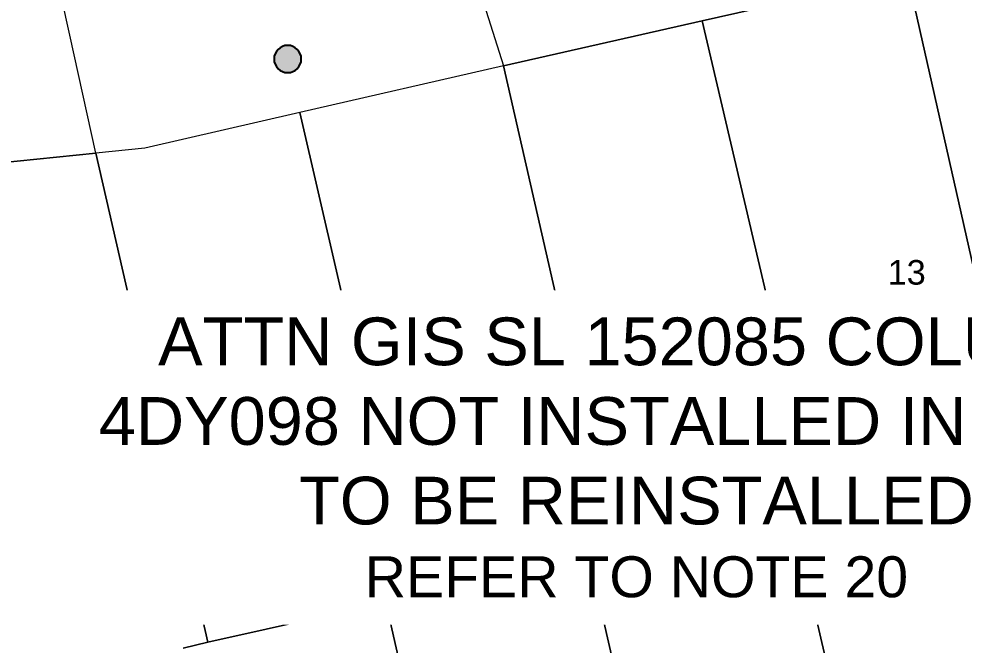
# Model space of a CAD drawing. Header units: metres. Extents: x 298156 to 298818, y 6171580 to 6172425.
# Drawn here: x 298346.6 to 298415.8, y 6171836.2 to 6171882.1 of the extents above; entities that cross this region are included whole.
import ezdxf
from ezdxf import colors
from ezdxf.entities.mleader import LeaderData, LeaderLine
from ezdxf.enums import TextEntityAlignment as Align
from ezdxf.math import Vec2, Vec3

# ---------------------------------------------------------------- set-up
doc = ezdxf.new("R2010")
doc.units = ezdxf.units.M
doc.layers.get('0').update_dxf_attribs({"color": 6})
doc.layers.add('Cadastre Land Parcels_SP_EXT', color=9, linetype='Continuous', lineweight=5)
doc.layers.add('Cadastre Roads_SP_EXT', color=9, linetype='Continuous', lineweight=5)
doc.layers.add('Notes_SP_MISC', color=7, linetype='Continuous')
doc.layers.add('SupportsOH_SP_TR_HV_LV_SL_EXT', color=7, linetype='Continuous')
doc.layers.get('0').off()
doc.styles.add('POLE_LABEL', font='arial.ttf')
doc.styles.get("Standard").update_dxf_attribs({"font": 'arial.ttf'})

# ---------------------------------------------------------------- blocks, each defined once
blk = doc.blocks.new('POLE_EXT')
blk.add_hatch(color=256).paths.add_polyline_path([(-1, 0, 1), (1, 0, 1)])
blk.add_lwpolyline([(-1, 0, 1), (1, 0, 1)], format="xyb", close=True)
for tag, height, flags, p in [('pNumber', 2.5, 8, (-17.84, 2.067)), ('OWNED_BY', 0.2, 9, (1.355, -0.4)), ('PARENT', 0.2, 9, (1.355, -0.6)), ('cLV', 0.2, 9, (1.355, -1.4)), ('SPECIAL_USE', 0.2, 9, (1.355, -0.8)), ('STATE', 0.2, 9, (1.355, -1)), ('USAGE', 0.2, 9, (1.355, -1.2)), ('cHV', 0.2, 9, (1.355, -2)), ('hDepth', 0.2, 9, (1.355, -1.6)), ('hDia', 0.2, 9, (1.355, -1.8)), ('LBRACKET', 0.2, 9, (1.355, -2.2)), ('LExisting', 0.2, 9, (1.355, -2.4)), ('LANTNUMBER', 0.2, 9, (1.355, -2.6)), ('LOther', 0.2, 9, (1.355, -2.8)), ('cLinedev', 0.2, 9, (1.355, -3.4)), ('LRemove', 0.2, 9, (1.355, -3)), ('LEGEND', 0.2, 9, (1.355, -3.2)), ('pExisting', 0.2, 9, (1.355, -3.8)), ('LOCATION', 0.2, 9, (1.355, -3.6)), ('PFNUMBER', 0.2, 9, (1.355, -4)), ('NEWPFNUMBER', 0.2, 9, (1.355, -4.2)), ('pFooting', 0.2, 9, (1.355, -4.4)), ('pNew', 0.2, 9, (1.355, -4.6)), ('pRelocate', 0.2, 9, (1.355, -5)), ('pRemove', 0.2, 9, (1.355, -5.2)), ('pReplace', 0.2, 9, (1.355, -5.4)), ('pStay', 0.2, 9, (1.355, -5.6)), ('cspan', 0.2, 9, (1.355, -6)), ('STREETNAME', 0.2, 9, (1.355, -6.2)), ('pType', 0.2, 9, (1.355, -5.8)), ('SUBURB', 0.2, 9, (1.355, -6.4)), ('OPERATED_BY', 0.2, 9, (1.355, -7.014)), ('NOTES', 0.2, 9, (1.355, -6.6)), ('MAINTAINED_BY', 0.2, 9, (1.355, -6.814))]:
    blk.add_attdef(tag, text='', height=height, dxfattribs=dict(flags=flags)).set_placement(p, align=Align.MIDDLE_LEFT)
at = {"style": 'POLE_LABEL'}
for tag, height, flags, p in [('ASSET_NUM', 2.5, 8, (2, 2)), ('STRUCTURE_PLANT_NUMBER', 0.2, 9, (1.355, 0.028)), ('STREET_CODE', 0.2, 9, (1.355, -0.2))]:
    blk.add_attdef(tag, text='', height=height, dxfattribs=dict(at, flags=flags)).set_placement(p, align=Align.MIDDLE_LEFT)
at = {"flags": 1}
blk.add_attdef('Z', (1.355, -7.328), '', height=0.2, dxfattribs=at)

msp = doc.modelspace()

# ---------------------------------------------------------------- linework, layer by layer
at = {"layer": 'Cadastre Land Parcels_SP_EXT', "linetype": 'Continuous'}
for p, q in [((298411.686, 6171885.32), (298396.657, 6171881.921)), ((298411.686, 6171885.32), (298419.691, 6171849.777)), ((298419.691, 6171849.777), (298411.686, 6171885.32)), ((298396.657, 6171881.921), (298382.092, 6171878.62)), ((298396.657, 6171881.921), (298404.961, 6171846.484)), ((298404.961, 6171846.484), (298396.657, 6171881.921)), ((298382.092, 6171878.62), (298367.172, 6171875.212)), ((298390.197, 6171843.079), (298382.092, 6171878.62)), ((298382.092, 6171878.62), (298390.197, 6171843.079)), ((298367.172, 6171875.212), (298355.814, 6171872.598)), ((298367.172, 6171875.212), (298375.379, 6171839.673)), ((298375.379, 6171839.673), (298367.172, 6171875.212)), ((298355.814, 6171872.598), (298352.22, 6171872.227)), ((298352.22, 6171872.227), (298337.545, 6171870.735)), ((298360.431, 6171836.387), (298352.22, 6171872.227)), ((298352.22, 6171872.227), (298360.431, 6171836.387)), ((298418.211, 6171849.437), (298404.961, 6171846.484)), ((298404.961, 6171846.484), (298418.211, 6171849.437)), ((298404.961, 6171846.484), (298403.172, 6171846.032)), ((298403.172, 6171846.032), (298404.961, 6171846.484)), ((298404.961, 6171846.484), (298404.961, 6171846.484)), ((298390.197, 6171843.079), (298403.172, 6171846.032)), ((298403.172, 6171846.032), (298390.197, 6171843.079)), ((298403.172, 6171846.032), (298411.449, 6171810.373)), ((298411.449, 6171810.373), (298403.172, 6171846.032)), ((298375.379, 6171839.673), (298388.344, 6171842.672)), ((298388.344, 6171842.672), (298375.379, 6171839.673)), ((298388.344, 6171842.672), (298390.197, 6171843.079)), ((298390.197, 6171843.079), (298388.344, 6171842.672)), ((298388.344, 6171842.672), (298388.344, 6171842.672)), ((298396.521, 6171806.978), (298388.344, 6171842.672)), ((298388.344, 6171842.672), (298396.521, 6171806.978)), ((298373.484, 6171839.278), (298360.431, 6171836.387)), ((298360.431, 6171836.387), (298373.484, 6171839.278)), ((298373.484, 6171839.278), (298375.379, 6171839.673)), ((298375.379, 6171839.673), (298373.484, 6171839.278)), ((298379.721, 6171811.832), (298373.484, 6171839.278)), ((298373.484, 6171839.278), (298379.721, 6171811.832)), ((298375.379, 6171839.673), (298375.379, 6171839.673)), ((298360.431, 6171836.387), (298358.635, 6171835.948)), ((298358.635, 6171835.948), (298360.431, 6171836.387)), ((298360.431, 6171836.387), (298360.431, 6171836.387))]:
    msp.add_line(p, q, dxfattribs=at)
at = {"layer": 'Cadastre Roads_SP_EXT', "linetype": 'Continuous'}
for p, q in [((298350.316, 6171880.863), (298348.422, 6171889.46)), ((298379.32, 6171887.444), (298382.092, 6171878.62)), ((298396.657, 6171881.921), (298411.686, 6171885.32)), ((298382.092, 6171878.62), (298396.657, 6171881.921)), ((298352.22, 6171872.227), (298350.316, 6171880.863)), ((298337.545, 6171870.735), (298352.22, 6171872.227)), ((298352.22, 6171872.227), (298352.22, 6171872.227))]:
    msp.add_line(p, q, dxfattribs=at)

# ---------------------------------------------------------------- block references
at = {"layer": 'SupportsOH_SP_TR_HV_LV_SL_EXT'}
msp.add_blockref('POLE_EXT', (298366.281, 6171879.123), dxfattribs=at)

# ---------------------------------------------------------------- texts
at = {"layer": 'Cadastre Land Parcels_SP_EXT'}
for s, p in [('13', (298410.241, 6171862.588)), ('15', (298395.416, 6171859.227)), ('19', (298364.083, 6171855.896)), ('17', (298380.637, 6171855.851)), ('21', (298350.92, 6171849.816))]:
    msp.add_text(s, height=1.8, dxfattribs=at).set_placement(p)

# ---------------------------------------------------------------- next in the draw order: leaders
at = {"layer": 'Notes_SP_MISC', "color": 7, "linetype": 'Continuous'}
ml = msp.add_multileader_mtext('Standard', dxfattribs=at)
ml.set_content('{\\H0.875x;ATTN GIS SL 152085 COLUMN \\P4DY098 NOT INSTALLED IN FIELD \\PTO BE REINSTALLED}\\P{\\H0.75x;REFER TO NOTE 20}', color=7)
ml.set_leader_properties()
ml.build(insert=Vec2(0, 0))
ml.multileader.update_dxf_attribs({"has_text_frame": 1})
ctx = ml.context
ctx.base_point, ctx.plane_origin = Vec3(298350.598, 6171858.153), Vec3(298456.455, 6171835.252)
ctx.text_align_type = 1
notes = []
notes.append((ctx, [(1, (1, 1, 0), (298441.076, 6171858.153), (-1, 0), 8, [(0, [(298464.941, 6171827.127)], 0, [])])]))
ctx.mtext.insert, ctx.mtext.alignment, ctx.mtext.flow_direction = Vec3(298391.837, 6171860.179), 2, 5
ctx.mtext.has_bg_fill, ctx.mtext.bg_color, ctx.mtext.bg_scale_factor, ctx.mtext.bg_transparency, ctx.mtext.use_window_bg_color = 1, -1027028792, 1.5, 0, 1
for ctx, leaders in notes:
    for number, flags, end, landing, length, lines in leaders:
        leader = LeaderData()
        leader.index, (leader.has_last_leader_line, leader.has_dogleg_vector, leader.attachment_direction) = number, flags
        leader.last_leader_point, leader.dogleg_vector, leader.dogleg_length = Vec3(end), Vec3(landing), length
        for number, points, colour, breaks in lines:
            line = LeaderLine()
            line.index, line.vertices, line.color, line.breaks = number, Vec3.list(points), colors.encode_raw_color(colour), breaks
            leader.lines.append(line)
        ctx.leaders.append(leader)

doc.saveas('drawing.dxf')
